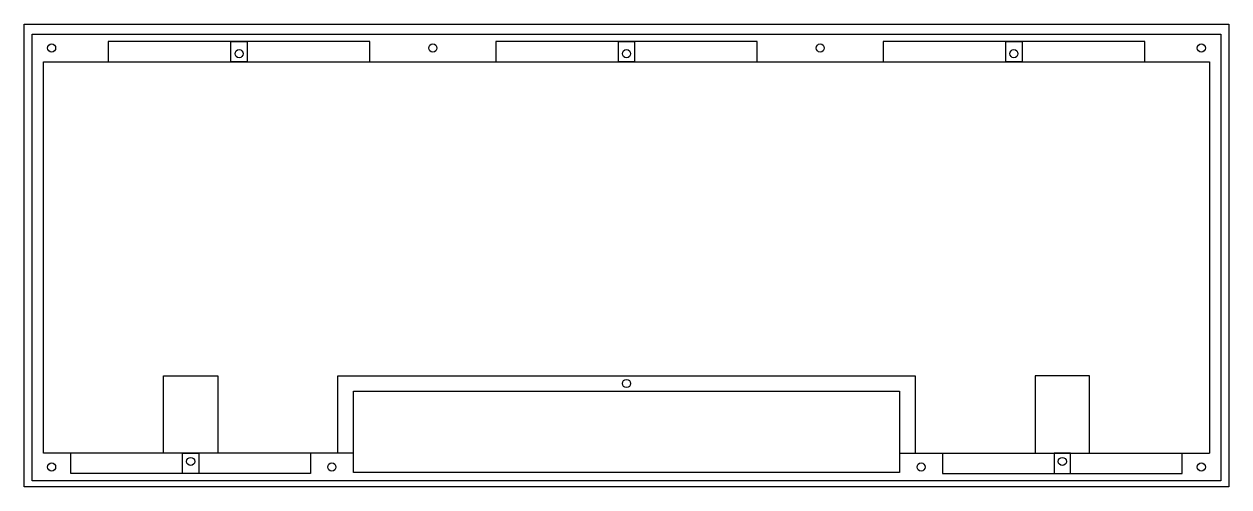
# Model space of a CAD drawing. Header units: millimetres. Extents: x 10 to 306, y 10 to 124.
import ezdxf

# ---------------------------------------------------------------- set-up
doc = ezdxf.new("R2010")
doc.units = ezdxf.units.MM
doc.header["$MEASUREMENT"] = 0
doc.layers.add('top', color=140, linetype='Continuous')

msp = doc.modelspace()

# ---------------------------------------------------------------- linework, layer by layer
at = {"layer": 'top', "linetype": 'Continuous'}
for p, q in [((229.07, 37.31), (229.07, 18.26)), ((90.96, 18.26), (14.76, 18.26)), ((225.26, 18.26), (301.46, 18.26))]:
    msp.add_line(p, q, dxfattribs=at)
for points in [[(10, 123.72), (306.23, 123.72), (306.23, 10), (10, 10)], [(12, 121.22), (304.23, 121.22), (304.23, 11.5), (12, 11.5)], [(60.86, 119.46), (64.86, 119.46), (64.86, 114.46), (60.86, 114.46)], [(156.11, 119.46), (160.11, 119.46), (160.11, 114.46), (156.11, 114.46)], [(251.36, 119.46), (255.36, 119.46), (255.36, 114.46), (251.36, 114.46)], [(48.96, 18.26), (52.96, 18.26), (52.96, 13.26), (48.96, 13.26)], [(267.27, 18.26), (263.27, 18.26), (263.27, 13.26), (267.27, 13.26)]]:
    msp.add_lwpolyline(points, close=True, dxfattribs=at)
for points in [[(95.02, 114.46), (95.02, 119.46), (30.71, 119.46), (30.71, 114.46)], [(190.27, 114.46), (190.27, 119.46), (125.96, 119.46), (125.96, 114.46)], [(285.52, 114.46), (285.52, 119.46), (221.21, 119.46), (221.21, 114.46)], [(14.76, 18.26), (14.76, 114.46), (301.46, 114.46), (301.46, 18.26)], [(44.29, 18.26), (44.29, 37.31), (57.62, 37.31), (57.62, 18.26)], [(87.15, 18.26), (87.15, 37.31), (229.07, 37.31)], [(271.94, 18.26), (271.94, 37.31), (258.6, 37.31), (258.6, 18.26)], [(90.96, 13.5), (90.96, 33.5), (225.26, 33.5), (225.26, 13.5)], [(80.39, 18.26), (80.39, 13.26), (21.53, 13.26), (21.53, 18.26)], [(235.84, 18.26), (235.84, 13.26), (294.7, 13.26), (294.7, 18.26)], [(225.26, 13.5), (90.96, 13.5)]]:
    msp.add_lwpolyline(points, dxfattribs=at)
for centre in [(16.76, 117.84), (110.49, 117.84), (205.74, 117.84), (299.46, 117.84), (62.86, 116.46), (158.11, 116.46), (253.36, 116.46), (158.11, 35.41), (16.76, 14.88), (50.96, 16.26), (85.67, 14.88), (230.55, 14.88), (265.27, 16.26), (299.46, 14.88)]:
    msp.add_circle(centre, 1, dxfattribs=at)

doc.saveas('drawing.dxf')
